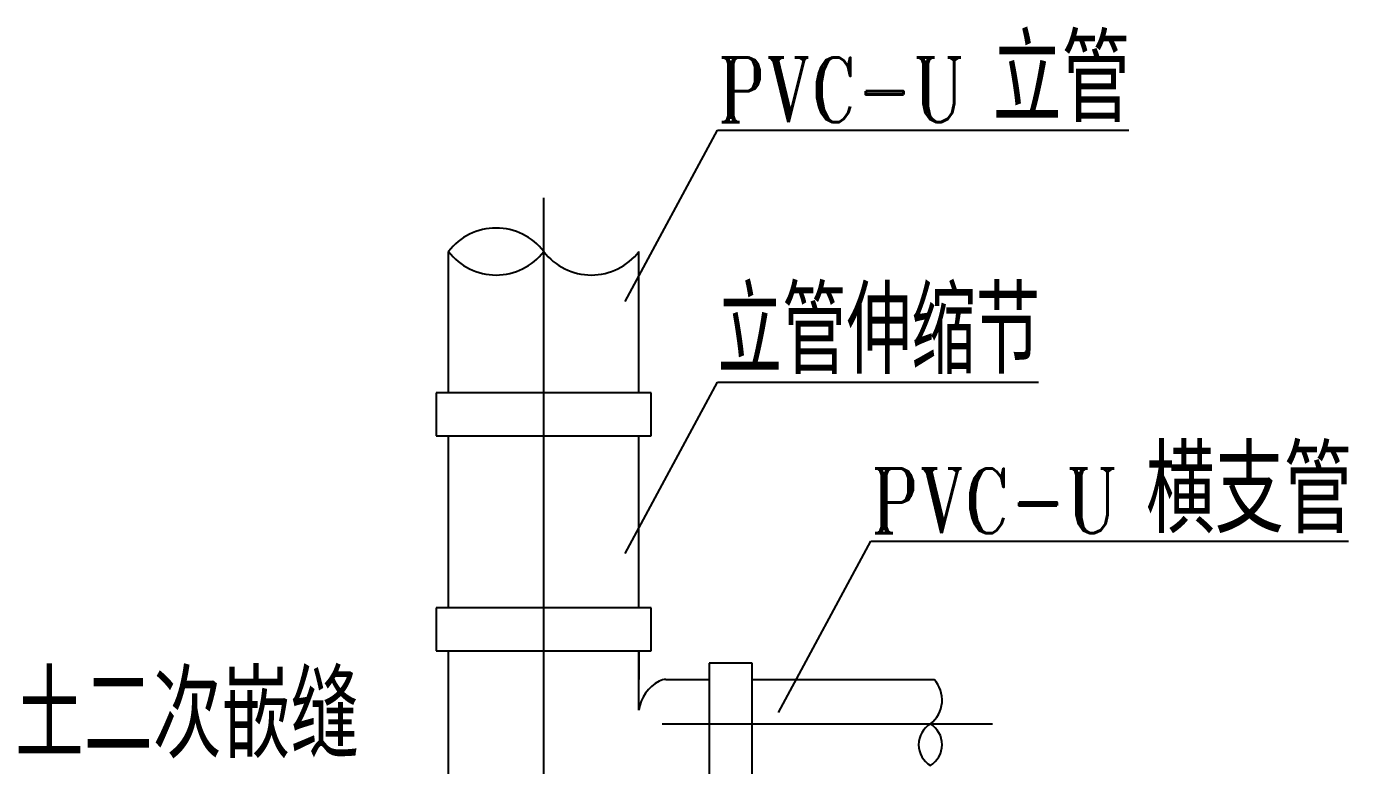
# Model space of a CAD drawing. Extents: x 1000 to 47721, y 1000 to 6465.
# Drawn here: x 1072.9 to 1165.1, y 1131.8 to 1183.4 of the extents above; entities that cross this region are included whole.
import ezdxf

# ---------------------------------------------------------------- set-up
doc = ezdxf.new("R2010")
doc.units = 0
doc.header["$LTSCALE"] = 1000
doc.header["$MEASUREMENT"] = 0
doc.linetypes.add('DASHED', pattern=[0.75, 0.5, -0.25])
doc.layers.get('0').update_dxf_attribs({"linetype": 'CONTINUOUS'})
for name, color, linetype in [('0P', 7, 'CONTINUOUS'), ('A', 7, 'DASHED'), ('HZ', 3, 'CONTINUOUS')]:
    doc.layers.add(name, color=color, linetype=linetype)
doc.styles.add('HZ', font='romant.shx', dxfattribs={"width": 0.8, "bigfont": 'hztxt.shx'})
doc.styles.add('ROMANT', font='ROMANT.SHX', dxfattribs={"width": 0.8})

msp = doc.modelspace()

# ---------------------------------------------------------------- linework, layer by layer
for p, q in [((1114.631, 1164.17), (1121.059, 1176.12)), ((1121.059, 1176.12), (1149.725, 1176.12)), ((1102.305, 1157.806), (1102.305, 1167.658)), ((1115.58, 1157.806), (1115.58, 1167.658)), ((1114.631, 1146.595), (1121.059, 1158.545)), ((1121.059, 1158.545), (1143.445, 1158.545)), ((1102.305, 1142.806), (1102.305, 1154.806)), ((1115.58, 1142.806), (1115.58, 1154.806)), ((1125.315, 1135.496), (1131.743, 1147.446)), ((1131.743, 1147.446), (1165.054, 1147.446)), ((1102.305, 1127.806), (1102.305, 1139.806)), ((1115.58, 1135.674), (1115.58, 1139.806))]:
    msp.add_line(p, q)
for centre, radius, start, end in [((1105.623, 1165.111), 4.184, 37.50951, 142.49049), ((1105.623, 1170.206), 4.184, 217.50951, 322.49049), ((1112.261, 1170.206), 4.184, 217.50951, 322.49049), ((1112.261, 1170.206), 4.184, 217.50951, 322.49049), ((1134.627, 1136.375), 2.092, 307.50951, 43.14993), ((1136.786, 1133.261), 1.703, 121.30183, 238.69817), ((1135.016, 1133.261), 1.703, 301.30183, 58.69817)]:
    msp.add_arc(centre, radius, start, end)
at = {"layer": '0P'}
for p, q in [((1108.942, 1032.488), (1108.942, 1171.403)), ((1116.442, 1157.806), (1101.442, 1157.806)), ((1101.442, 1157.806), (1101.442, 1154.806)), ((1116.442, 1154.806), (1116.442, 1157.806)), ((1101.442, 1154.806), (1116.442, 1154.806)), ((1101.442, 1142.806), (1101.442, 1139.806)), ((1116.442, 1142.806), (1101.442, 1142.806)), ((1116.442, 1139.806), (1116.442, 1142.806)), ((1101.442, 1139.806), (1116.442, 1139.806)), ((1115.58, 1139.806), (1115.58, 1137.806)), ((1123.468, 1138.939), (1120.468, 1138.939)), ((1120.468, 1138.939), (1120.468, 1130.939)), ((1123.468, 1130.939), (1123.468, 1138.939)), ((1117.462, 1137.806), (1120.468, 1137.806)), ((1123.468, 1137.806), (1136.153, 1137.806))]:
    msp.add_line(p, q, dxfattribs=at)
for centre, radius, start, end in [((1118.247, 1135.306), 2.693, 117.64303, 172.14976), ((1117.462, 1136.806), 1, 90, 117.64303)]:
    msp.add_arc(centre, radius, start, end, dxfattribs=at)
at = {"layer": 'A'}
msp.add_line((1117.198, 1134.716), (1140.226, 1134.716), dxfattribs=at)

# ---------------------------------------------------------------- texts
at = {"layer": 'HZ'}
for s, height, style, width, p in [('立管', 6, 'HZ', 0.8, (1140.246, 1176.692)), ('PVC-U ', 4.5, 'ROMANT', 0.8, (1121.061, 1176.692)), ('立管伸缩节', 6, 'HZ', 0.75, (1121.061, 1159.117)), ('横支管', 6, 'HZ', 0.8, (1150.93, 1148.018)), ('PVC-U ', 4.5, 'ROMANT', 0.8, (1131.745, 1148.018)), ('细石混凝土二次嵌缝', 6, 'HZ', 0.8, (1052.887, 1132.324))]:
    msp.add_text(s, height=height, dxfattribs=dict(at, style=style, width=width)).set_placement(p)

doc.saveas('drawing.dxf')
